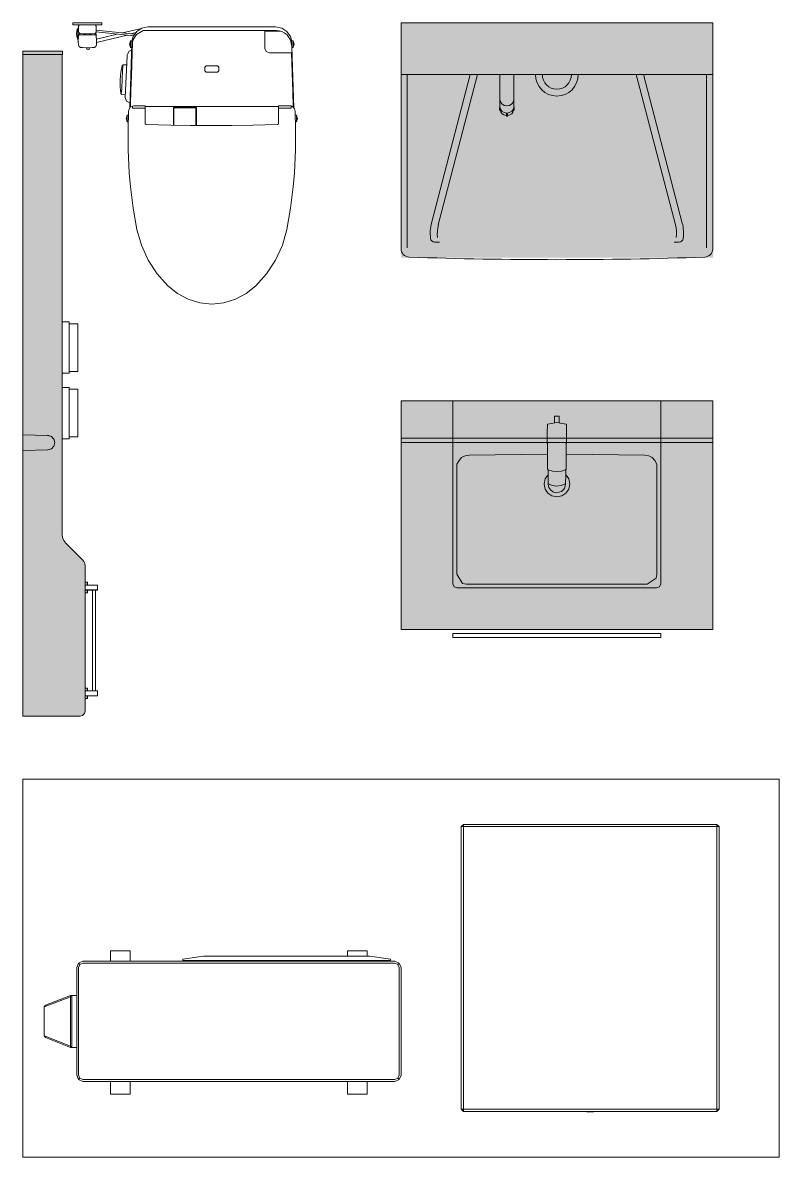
# Model space of a CAD drawing. Units: millimetres at full size, sheet at 1:100. Extents: x -361910 to 68111, y -79207 to 22945.
# Drawn here: x 14427 to 16247, y -26801 to -24071 of the extents above; entities that cross this region are included whole.
import ezdxf

# ---------------------------------------------------------------- set-up
doc = ezdxf.new("R2010")
doc.units = ezdxf.units.MM
doc.header["$LTSCALE"] = 100
doc.layers.add('0-D_寸法', color=4, linetype='Continuous', lineweight=9)
doc.layers.add('8-5_設備・家電', color=254, linetype='Continuous')

msp = doc.modelspace()

# ---------------------------------------------------------------- linework, layer by layer
at = {"layer": '0-D_寸法'}
for p, q in [((14548.1, -24076.4), (14548.1, -24071.4)), ((14548.1, -24071.4), (14618, -24071.4)), ((14618, -24076.4), (14548.1, -24076.4)), ((14563.3, -24077.3), (14561.8, -24079.4)), ((14563.3, -24077.3), (14564.8, -24076.4)), ((14602.8, -24077.3), (14601.3, -24076.4)), ((14602.8, -24077.3), (14604.3, -24079.4)), ((14618, -24071.4), (14618, -24076.4)), ((15337.4, -24615.3), (15337.4, -24071.4)), ((15337.4, -24071.4), (16087.4, -24071.4)), ((16087.4, -24615.3), (16087.4, -24071.4)), ((14561.8, -24083.7), (14558.7, -24087.9)), ((14559.1, -24092.4), (14558.8, -24097.4)), ((14558.8, -24097.4), (14559.6, -24104.2)), ((14560.3, -24088.8), (14559.1, -24092.4)), ((14559.6, -24104.2), (14561.3, -24110.1)), ((14561.8, -24086.6), (14560.3, -24088.8)), ((14561.1, -24116.8), (14561.6, -24099.4)), ((14562.6, -24098.4), (14561.6, -24099.4)), ((14561.8, -24079.4), (14561.8, -24094.5)), ((14561.8, -24094.5), (14564.5, -24097.5)), ((14564.1, -24098.4), (14562.6, -24098.4)), ((14564.1, -24098.4), (14565.1, -24099.4)), ((14564.5, -24097.5), (14583.1, -24098.4)), ((14565.1, -24100.4), (14565.1, -24099.4)), ((14601, -24100.4), (14565.1, -24100.4)), ((14574, -24098.4), (14573, -24100.4)), ((14573.4, -24100.4), (14574.3, -24098.7)), ((14574, -24098.4), (14578.9, -24098.4)), ((14574.3, -24098.7), (14578.9, -24098.7)), ((14578.9, -24098.4), (14579, -24100.4)), ((14601.6, -24097.5), (14583.1, -24098.4)), ((14587.2, -24098.4), (14587.1, -24100.4)), ((14592.1, -24098.4), (14587.2, -24098.4)), ((14587.2, -24098.7), (14591.8, -24098.7)), ((14591.8, -24098.7), (14592.7, -24100.4)), ((14592.1, -24098.4), (14593.1, -24100.4)), ((14601, -24099.4), (14600.9, -24100.4)), ((14601, -24100.4), (14601.9, -24100.5)), ((14603.5, -24101.5), (14601.9, -24100.5)), ((14603.5, -24098.4), (14604.5, -24099.4)), ((14603.5, -24101.5), (14604.6, -24104)), ((14604.3, -24089.3), (14697.2, -24099)), ((14694.4, -24103), (14604.3, -24093.6)), ((14605, -24117.5), (14604.5, -24099.4)), ((14604.8, -24110.7), (14654.7, -24098.9)), ((14678.8, -24101.4), (14604.9, -24118.8)), ((14667.4, -24095.9), (14713.1, -24085)), ((14699.9, -24095.2), (14687.9, -24098)), ((14693.4, -24104.5), (14690.2, -24116.2)), ((14693.1, -24111.9), (14701.5, -24100)), ((14693.4, -24104.5), (14701.8, -24092.5)), ((14717, -24090), (14701.5, -24100)), ((14717, -24090), (15037.7, -24090)), ((14728.8, -24081.5), (15035.9, -24081.5)), ((14804.9, -24090), (14804, -24090)), ((14960.8, -24090), (14959.8, -24090)), ((15010.2, -24091.9), (15009.9, -24092)), ((15009.9, -24092), (15009.9, -24133.3)), ((15010.2, -24091.9), (15047.1, -24091.9)), ((15035.9, -24081.5), (15050.8, -24084.5)), ((15037.7, -24090), (15044.4, -24091.2)), ((15063.3, -24100.8), (15056.5, -24096.1)), ((15066.1, -24104.4), (15063.3, -24100.8)), ((15071.7, -24112.7), (15066.1, -24104.4)), ((15074, -24113.7), (15071.4, -24104.5)), ((14561.1, -24116.8), (14561.1, -24117.9)), ((14561.1, -24117.9), (14561.5, -24125)), ((14561.5, -24125), (14562.9, -24128.7)), ((14566.1, -24130.9), (14562.9, -24128.7)), ((14566.1, -24130.9), (14567.4, -24131.1)), ((14567.4, -24131.1), (14569.1, -24131.3)), ((14571.9, -24131.3), (14569.1, -24131.3)), ((14571.9, -24131.3), (14583.1, -24131.7)), ((14580.1, -24131.6), (14580.1, -24131.9)), ((14580.1, -24131.9), (14581.4, -24135)), ((14594.2, -24131.3), (14583.1, -24131.7)), ((14589, -24131.9), (14587.7, -24135)), ((14589, -24131.9), (14589, -24131.5)), ((14594.2, -24131.3), (14597, -24131.3)), ((14597, -24131.3), (14598.7, -24131.1)), ((14600, -24130.9), (14598.7, -24131.1)), ((14605, -24117.5), (14604.6, -24125)), ((14689.9, -24120.8), (14684.8, -24276.4)), ((14690.2, -24115), (14686.8, -24115)), ((14691.4, -24119.3), (14688.9, -24199.6)), ((14690.2, -24115), (14689.9, -24120.8)), ((14691.4, -24119.3), (14693.1, -24111.9)), ((15071.7, -24112.7), (15075.2, -24128.8)), ((15074.9, -24120.8), (15074, -24113.7)), ((15074.2, -24115), (15078, -24115)), ((15074.9, -24120.8), (15075.2, -24128.8)), ((15075.1, -24128.5), (15080, -24276.8)), ((15075.2, -24131), (15078, -24131)), ((15078, -24115), (15078, -24131)), ((15080.4, -24123), (15078, -24115)), ((15078, -24131), (15080.4, -24123)), ((14427.4, -24139.8), (14523.4, -24139.8)), ((14427.4, -24139.8), (14427.4, -25739.8)), ((14427.4, -24148.3), (14523.4, -24148.3)), ((14522.4, -25302.3), (14522.4, -24148.3)), ((14523.4, -24148.3), (14523.4, -24139.8)), ((14581.4, -24135), (14587.7, -24135)), ((14582.3, -24135), (14584.5, -24136.3)), ((14584.5, -24136.3), (14586.8, -24135)), ((14678.8, -24150.9), (14673.5, -24251.4)), ((14678.8, -24150.9), (14679, -24148.5)), ((14679, -24148.5), (14679.3, -24147)), ((14683.2, -24140.3), (14679.3, -24147)), ((14689.3, -24137.4), (14683.2, -24140.3)), ((15020.9, -24144.3), (15075.7, -24144.3)), ((15077.2, -24238.1), (15074.1, -24144.3)), ((14666.7, -24175), (14663.7, -24190.7)), ((14667.6, -24187.6), (14665.6, -24229.1)), ((14666.7, -24175), (14668.2, -24173.8)), ((14668, -24176.3), (14667.6, -24187.6)), ((14668.3, -24172.7), (14668, -24176.3)), ((14668.3, -24172.7), (14677.6, -24172.7)), ((14868.5, -24175.6), (14865.5, -24178.6)), ((14865.5, -24178.6), (14865.5, -24187.5)), ((14865.5, -24187.5), (14868.5, -24190.5)), ((14896.2, -24175.6), (14868.5, -24175.6)), ((14899.2, -24178.6), (14896.2, -24175.6)), ((14896.2, -24190.5), (14899.2, -24187.5)), ((14899.2, -24187.5), (14899.2, -24178.6)), ((14688.8, -24199.6), (14687.7, -24234.6)), ((14868.5, -24190.5), (14896.2, -24190.5)), ((15337.4, -24196.4), (16087.4, -24196.4)), ((15352.2, -24196.4), (15352.2, -24613.3)), ((15504.1, -24196.4), (15410.8, -24553.7)), ((15521.7, -24196.4), (15427.2, -24558)), ((15575.1, -24273.9), (15575.1, -24196.4)), ((15609.1, -24273.9), (15609.1, -24196.4)), ((15903.1, -24196.4), (15997.5, -24558)), ((15920.7, -24196.4), (16014, -24553.7)), ((16072.5, -24196.4), (16072.5, -24613.3)), ((14664.9, -24239.7), (14665.6, -24229.1)), ((14687.7, -24234.6), (14686.5, -24269.7)), ((15077.2, -24238.1), (15078.3, -24275)), ((14673.5, -24251.4), (14676.7, -24260.2)), ((14676.7, -24260.2), (14685.2, -24264)), ((14686.4, -24274.7), (14686.5, -24269.7)), ((15575.1, -24255.9), (15576.4, -24261.8)), ((15576.4, -24261.8), (15580.1, -24266.9)), ((15580.1, -24266.9), (15585.6, -24270.3)), ((15598.6, -24270.3), (15604.1, -24266.9)), ((15604.1, -24266.9), (15607.8, -24261.8)), ((15607.8, -24261.8), (15609.1, -24255.9)), ((14678.8, -24293.7), (14681.7, -24293.7)), ((14678.8, -24293.7), (14678.8, -24309.7)), ((14681.9, -24287.9), (14681.1, -24324.6)), ((14682.2, -24283.3), (14681.9, -24286.8)), ((14681.9, -24286.8), (14681.9, -24287.9)), ((14682.5, -24282), (14682.2, -24283.3)), ((14691.9, -24276.7), (14691.9, -24272.1)), ((14691.9, -24276.7), (14722.2, -24276.7)), ((14693.7, -24271.2), (14722.3, -24271.1)), ((14722.2, -24271.1), (14722.2, -24314.8)), ((14722.3, -24273.2), (15042.5, -24273.2)), ((14845.2, -24275.7), (14789.8, -24275.7)), ((14789.8, -24275.7), (14789.8, -24317.8)), ((14844.2, -24318.5), (14844.2, -24276)), ((14845.2, -24318.5), (14845.2, -24275.7)), ((15072.9, -24271.2), (15042.5, -24271.1)), ((15072.9, -24271.2), (15072.9, -24276.8)), ((15081.3, -24278.6), (15082.3, -24282.1)), ((15083.7, -24324.6), (15082.9, -24287.9)), ((15085.9, -24293.7), (15085.9, -24309.7)), ((15574.6, -24281), (15574.6, -24275.9)), ((15575.1, -24273.9), (15576.4, -24279.6)), ((15576.4, -24279.6), (15580.1, -24284.4)), ((15576.6, -24281.5), (15576.6, -24280)), ((15576.6, -24281.5), (15577.6, -24286.3)), ((15576.7, -24282.9), (15576.9, -24284.2)), ((15577.6, -24286.3), (15580.5, -24290.4)), ((15580.1, -24284.4), (15585.6, -24287.6)), ((15580.5, -24290.4), (15584.9, -24293.4)), ((15584.9, -24293.4), (15590.2, -24294.8)), ((15585.6, -24270.3), (15592.1, -24271.4)), ((15585.6, -24287.6), (15592.1, -24288.7)), ((15590.9, -24295.2), (15590.9, -24290.3)), ((15592.1, -24271.4), (15598.6, -24270.3)), ((15592.1, -24288.7), (15598.6, -24287.6)), ((15593.3, -24295.2), (15593.3, -24290.3)), ((15594, -24294.8), (15599.3, -24293.4)), ((15598.6, -24287.6), (15604.1, -24284.4)), ((15599.3, -24293.4), (15603.7, -24290.4)), ((15603.7, -24290.4), (15606.6, -24286.3)), ((15604.1, -24284.4), (15607.8, -24279.6)), ((15606.6, -24286.3), (15607.6, -24281.5)), ((15607.5, -24282.9), (15607.3, -24284.2)), ((15607.6, -24281.5), (15607.6, -24280)), ((15607.8, -24279.6), (15609.1, -24273.9)), ((15609.6, -24281), (15609.6, -24275.9)), ((14681.4, -24309.7), (14678.8, -24309.7)), ((14724.2, -24316.5), (14722.2, -24314.8)), ((15083.4, -24309.7), (15085.9, -24309.7)), ((15085.9, -24309.7), (15088.4, -24301.7)), ((15083.7, -24377), (15083.7, -24324.6)), ((15081.6, -24432.4), (15083.7, -24377)), ((15078.3, -24466.6), (15081.6, -24432.4)), ((15071.9, -24518), (15078.3, -24466.6)), ((15062.8, -24569), (15071.9, -24518)), ((14701.9, -24569), (14712.8, -24606.9)), ((14712.8, -24606.9), (14729.1, -24642.6)), ((15418, -24599.1), (15430.4, -24599.4)), ((15994.4, -24599.4), (16006.8, -24599.1)), ((14729.1, -24642.6), (14750.6, -24675.4)), ((14750.6, -24675.4), (14776.9, -24704.9)), ((14538.9, -24791.3), (14522.4, -24791.3)), ((14538.9, -24791.3), (14538.9, -24914.3)), ((14560.1, -24795.8), (14538.9, -24795.8)), ((14538.9, -24796.1), (14539.4, -24796.1)), ((14560.1, -24910.8), (14560.1, -24795.8)), ((14522.4, -24914.3), (14538.9, -24914.3)), ((14538.9, -24910.8), (14560.1, -24910.8)), ((14538.9, -24949.3), (14522.4, -24949.3)), ((14538.9, -24949.3), (14538.9, -25072.3)), ((14560.1, -24952.8), (14538.9, -24952.8)), ((14538.9, -24954.1), (14539.4, -24954.1)), ((14539.4, -24954.1), (14539.4, -25067.5)), ((14560.1, -25067.8), (14560.1, -24952.8)), ((15962.4, -25421.4), (15962.4, -24981.4)), ((15706.9, -25018.4), (15707.4, -25017.9)), ((15706.9, -25034.5), (15706.9, -25018.4)), ((15717.4, -25017.9), (15707.4, -25017.9)), ((15717.9, -25018.4), (15717.4, -25017.9)), ((15717.9, -25034.5), (15717.9, -25018.4)), ((15689.4, -25056.4), (15689.5, -25038.2)), ((15689.4, -25083.4), (15689.4, -25056.4)), ((15735.4, -25083.4), (15735.4, -25056.4)), ((14427.4, -25062.8), (14487.4, -25064.3)), ((14487.8, -25064.3), (14487.4, -25064.3)), ((14487.8, -25064.3), (14487.4, -25064.3)), ((14496.4, -25066.8), (14487.4, -25064.3)), ((14496.4, -25066.8), (14487.6, -25064.2)), ((14496.1, -25066.6), (14502.6, -25073.1)), ((14522.4, -25072.3), (14538.9, -25072.3)), ((14539.4, -25067.5), (14538.9, -25067.5)), ((14538.9, -25067.8), (14560.1, -25067.8)), ((15337.4, -25071.4), (15337.4, -25081.4)), ((15337.4, -25081.4), (15337.4, -25531.4)), ((15689.4, -25083.4), (15689.9, -25084)), ((15689.9, -25084), (15689.8, -25133.2)), ((15734.9, -25084), (15735, -25133.2)), ((14427.4, -25100.7), (14487.8, -25099.3)), ((14487.4, -25099.3), (14496.4, -25096.8)), ((14487.8, -25099.3), (14487.4, -25099.3)), ((14496.4, -25096.8), (14487.6, -25099.3)), ((14502.6, -25090.4), (14496.4, -25096.8)), ((15483.1, -25117.8), (15491.5, -25113.4)), ((15491.5, -25113.4), (15501.3, -25111.9)), ((15501.3, -25111.9), (15689.8, -25109.9)), ((15734.9, -25109.9), (15923.4, -25111.9)), ((15923.4, -25111.9), (15933.2, -25113.4)), ((15933.2, -25113.4), (15941.7, -25117.8)), ((15477.1, -25124.8), (15471.8, -25133.8)), ((15471.8, -25133.8), (15471.8, -25398.6)), ((15477.1, -25124.8), (15483.1, -25117.8)), ((15689.8, -25133.2), (15689.9, -25144.2)), ((15735, -25133.2), (15734.9, -25144.2)), ((15941.7, -25117.8), (15947.7, -25124.8)), ((15947.7, -25124.8), (15953, -25133.8)), ((15953, -25398.6), (15953, -25133.8)), ((15683.8, -25169.3), (15681.4, -25181.4)), ((15689.6, -25160.8), (15683.8, -25169.3)), ((15689.6, -25160.8), (15691.2, -25159.7)), ((15690, -25145), (15689.9, -25144.2)), ((15690.5, -25146.3), (15690, -25145)), ((15690.5, -25146.3), (15691.3, -25147)), ((15691.2, -25161.6), (15691.2, -25146.9)), ((15691.4, -25178.7), (15691.2, -25161.6)), ((15691.3, -25147), (15701.5, -25150.3)), ((15701.5, -25150.3), (15712.4, -25151.4)), ((15712.4, -25151.4), (15723.3, -25150.3)), ((15733.5, -25147), (15723.3, -25150.3)), ((15733.4, -25178.4), (15733.6, -25161.6)), ((15734.1, -25146.6), (15733.5, -25147)), ((15733.6, -25146.9), (15733.6, -25161.6)), ((15735.1, -25160.1), (15733.6, -25159)), ((15734.5, -25146), (15734.1, -25146.6)), ((15734.5, -25146), (15734.9, -25144.2)), ((15735.1, -25160.1), (15740.9, -25169.1)), ((15740.9, -25169.1), (15743.4, -25181.4)), ((15691.4, -25178.7), (15691.8, -25180.1)), ((15691.7, -25179.8), (15691.4, -25181.4)), ((15691.4, -25181.4), (15693, -25189.6)), ((15692.6, -25180.8), (15691.8, -25180.1)), ((15696.9, -25183.2), (15692.6, -25180.8)), ((15693, -25189.6), (15697.5, -25196.3)), ((15701.6, -25184.9), (15696.9, -25183.2)), ((15706.9, -25186), (15701.6, -25184.9)), ((15712.4, -25186.4), (15706.9, -25186)), ((15712.4, -25186.4), (15722.7, -25185)), ((15722.7, -25185), (15732.2, -25180.8)), ((15732.5, -25180.6), (15732.2, -25180.8)), ((15733.1, -25179.9), (15732.5, -25180.6)), ((15733.4, -25178.4), (15733.1, -25179.9)), ((15740.9, -25193.5), (15734.3, -25203.4)), ((15740.9, -25193.5), (15743.4, -25181.4)), ((15712.4, -25202.4), (15723.2, -25199.5)), ((14522.4, -25302.3), (14523.4, -25310.1)), ((14523.4, -25310.1), (14526.4, -25317.3)), ((14526.4, -25317.3), (14531.2, -25323.6)), ((14531.2, -25323.6), (14571.5, -25363.9)), ((14571.5, -25363.9), (14574.7, -25368.1)), ((14574.7, -25368.1), (14576.7, -25372.9)), ((14576.7, -25372.9), (14577.4, -25378.1)), ((14577.4, -25378.1), (14577.4, -25727.8)), ((15471.8, -25398.6), (15485.7, -25420.4)), ((15951.3, -25408.1), (15929.5, -25422.1)), ((15951.3, -25408.1), (15953, -25398.6)), ((14582.5, -25417.8), (14577.4, -25417.8)), ((14577.4, -25424.6), (14607.1, -25424.6)), ((14577.7, -25424.6), (14577.4, -25424.9)), ((14607.4, -25424.9), (14577.4, -25424.9)), ((14577.4, -25436.2), (14607.4, -25436.2)), ((14577.4, -25436.2), (14577.7, -25436.5)), ((14607.1, -25436.5), (14577.4, -25436.5)), ((14582.5, -25443.3), (14577.4, -25443.3)), ((14577.7, -25424.6), (14577.7, -25436.5)), ((14582.5, -25424.6), (14582.5, -25417.8)), ((14583.4, -25418.6), (14582.5, -25417.8)), ((14582.5, -25424.6), (14583.4, -25423.8)), ((14582.5, -25443.3), (14582.5, -25436.5)), ((14582.5, -25436.5), (14583.4, -25437.4)), ((14583.4, -25442.5), (14582.5, -25443.3)), ((14583.4, -25418.6), (14583.4, -25424.6)), ((14583.4, -25436.5), (14583.4, -25442.5)), ((14595.5, -25436.5), (14595.5, -25679.1)), ((14602.7, -25679.1), (14602.7, -25436.5)), ((14607.1, -25436.5), (14607.1, -25424.6)), ((14607.4, -25424.9), (14607.1, -25424.6)), ((14607.1, -25436.5), (14607.4, -25436.2)), ((14607.4, -25424.9), (14607.4, -25436.2)), ((15472.4, -25431.4), (15952.4, -25431.4)), ((15485.7, -25420.4), (15495.3, -25422.1)), ((15495.3, -25422.1), (15929.5, -25422.1)), ((14582.5, -25672.2), (14577.4, -25672.2)), ((14577.4, -25679.1), (14607.1, -25679.1)), ((14577.7, -25679.1), (14577.4, -25679.4)), ((14607.4, -25679.4), (14577.4, -25679.4)), ((14577.7, -25679.1), (14577.7, -25691)), ((14582.5, -25679.1), (14582.5, -25672.2)), ((14583.4, -25673.1), (14582.5, -25672.2)), ((14582.5, -25679.1), (14583.4, -25678.2)), ((14583.4, -25673.1), (14583.4, -25679.1)), ((14607.1, -25691), (14607.1, -25679.1)), ((14607.4, -25679.4), (14607.1, -25679.1)), ((14607.4, -25679.4), (14607.4, -25690.7)), ((14577.4, -25690.7), (14607.4, -25690.7)), ((14577.4, -25690.7), (14577.7, -25691)), ((14607.1, -25691), (14577.4, -25691)), ((14582.5, -25697.8), (14577.4, -25697.8)), ((14582.5, -25697.8), (14582.5, -25691)), ((14582.5, -25691), (14583.4, -25691.8)), ((14583.4, -25696.9), (14582.5, -25697.8)), ((14583.4, -25691), (14583.4, -25696.9)), ((14607.1, -25691), (14607.4, -25690.7)), ((14565.4, -25739.8), (14427.4, -25739.8)), ((14571.4, -25738.2), (14565.4, -25739.8)), ((14575.8, -25733.8), (14571.4, -25738.2)), ((14577.4, -25727.8), (14575.8, -25733.8)), ((15482.4, -26685.8), (15482.4, -26005.8)), ((15487.4, -26000.8), (16097.4, -26000.8)), ((16102.4, -26005.8), (16102.4, -26685.8)), ((14685.9, -26329.8), (14685.9, -26304.8)), ((15255.9, -26317.8), (15255.9, -26304.8)), ((14561.8, -26334.2), (14564.9, -26337.3)), ((14812.5, -26327.8), (14812.5, -26329.8)), ((15312.5, -26324.3), (15262.5, -26317.8)), ((15312.5, -26327.8), (15312.5, -26324.3)), ((15333, -26334.2), (15329.9, -26337.3)), ((14542.4, -26414.9), (14481.7, -26438.4)), ((14482.2, -26435.1), (14542.4, -26411.8)), ((14545.4, -26411.8), (14542.4, -26414.8)), ((14542.4, -26533.8), (14542.4, -26414.8)), ((14557.4, -26411.8), (14545.4, -26411.8)), ((14482.2, -26435.1), (14479.4, -26439.1)), ((14479.4, -26439.1), (14479.4, -26509.4)), ((14479.4, -26509.4), (14482.2, -26513.5)), ((14481.7, -26510.2), (14542.4, -26533.6)), ((14542.4, -26536.8), (14482.2, -26513.5)), ((14542.4, -26533.8), (14542.4, -26536.8)), ((14542.4, -26533.8), (14545.4, -26536.8)), ((14545.4, -26536.8), (14542.4, -26536.8)), ((14561.8, -26614.4), (14564.9, -26611.3)), ((15333, -26614.4), (15329.9, -26611.3)), ((16097.4, -26690.8), (15487.4, -26690.8))]:
    msp.add_line(p, q, dxfattribs=at)
for points in [[(14558.7, -24087.9), (14557.5, -24091.9), (14557.2, -24097.4), (14557.9, -24104.5), (14559.7, -24111.9), (14561.2, -24114.9)], [(14565.1, -24100.4), (14564.2, -24100.5), (14562.6, -24101.5), (14561.5, -24104)], [(14603.5, -24098.4), (14602, -24098.4), (14601, -24099.4)], [(14604.3, -24079.4), (14604.3, -24094.5), (14601.6, -24097.5)], [(14701.8, -24092.5), (14714, -24084.5), (14728.8, -24081.5)], [(15056.5, -24096.1), (15051.1, -24092.8), (15044.4, -24091.2)], [(15050.8, -24084.5), (15063, -24092.5), (15071.4, -24104.5)], [(14600, -24130.9), (14603.2, -24128.7), (14604.6, -24125)], [(14686.8, -24115), (14684.3, -24123), (14686.8, -24131)], [(14686.8, -24115), (14686.8, -24131), (14689.5, -24131)], [(15009.9, -24133.3), (15013.1, -24141.1), (15020.9, -24144.3)], [(14663.7, -24190.7), (14662, -24208.1), (14661.9, -24225.6), (14663.4, -24241.4)], [(14663.4, -24241.4), (14665, -24243.8), (14673.9, -24243.2)], [(14678.8, -24293.7), (14676.3, -24301.7), (14678.8, -24309.7)], [(14693.7, -24271.2), (14685.2, -24275.2), (14682.5, -24282)], [(15042.5, -24271.1), (15042.5, -24314.8), (15040.6, -24316.5), (14981.2, -24317.7), (14930.3, -24318.5), (14882.4, -24318.7), (14831.4, -24318.4), (14783.6, -24317.7), (14724.2, -24316.5)], [(14790.8, -24317.8), (14790.8, -24276), (14844.2, -24276)], [(15072.9, -24276.8), (15071.8, -24276.7), (15042.5, -24276.7)], [(15081.3, -24278.6), (15079.1, -24275.5), (15076, -24273.4), (15072.9, -24272.8)], [(15082.9, -24287.9), (15082.9, -24286.8), (15082.6, -24283.4), (15082.3, -24282.1)], [(15088.4, -24301.7), (15085.9, -24293.7), (15083, -24293.7)], [(14681.1, -24324.6), (14681.1, -24377), (14683.2, -24433)], [(14683.2, -24433), (14686.5, -24466.6), (14692.9, -24518), (14701.9, -24569)], [(14776.9, -24704.9), (14799.8, -24723.1), (14825.5, -24736.7), (14853.3, -24745.2), (14882.4, -24748.5), (14911.5, -24745.2), (14939.3, -24736.7), (14965, -24723.1), (14987.9, -24704.9), (15014.2, -24675.4), (15035.7, -24642.6), (15052, -24606.9), (15062.8, -24569)], [(14539.4, -24796.1), (14539.4, -24909.5), (14538.9, -24909.5)], [(15962.4, -24981.4), (15462.4, -24981.4), (15462.4, -25421.4)], [(15689.5, -25038.2), (15690.2, -25037.3), (15712.4, -25033.6), (15734.6, -25037.3), (15735.3, -25038.2), (15735.4, -25056.4)], [(14502.5, -25073), (14504.9, -25081.8), (14502.5, -25090.5)], [(15337.4, -25081.4), (16087.4, -25081.4), (16087.4, -25071.4)], [(15337.4, -25531.4), (16087.4, -25531.4), (16087.4, -25081.4)], [(15734.9, -25084), (15735.4, -25083.4), (15735.1, -25083.5)], [(15681.4, -25181.4), (15683.8, -25193.5), (15690.5, -25203.4), (15700.3, -25210), (15712.4, -25212.4)], [(15697.5, -25196.3), (15704.2, -25200.8), (15712.4, -25202.4)], [(15733, -25180), (15733.4, -25181.8), (15730.6, -25191.9), (15723.2, -25199.5)], [(15712.4, -25212.4), (15724.5, -25210), (15734.3, -25203.4)], [(15462.4, -25421.4), (15465.3, -25428.5), (15472.4, -25431.4)], [(15952.4, -25431.4), (15959.5, -25428.5), (15962.4, -25421.4)], [(14685.9, -26304.8), (14638.9, -26304.8), (14638.9, -26329.8)], [(15255.9, -26304.8), (15208.9, -26304.8), (15208.9, -26317.8)], [(14572.4, -26329.8), (14561.8, -26334.2), (14557.4, -26344.8), (14557.4, -26603.8)], [(15337.4, -26344.8), (15333, -26334.2), (15322.4, -26329.8), (14572.4, -26329.8)], [(15262.5, -26317.8), (14862.5, -26317.8), (14812.5, -26324.3), (14812.5, -26327.8)], [(15312.5, -26329.8), (15312.5, -26327.8), (14812.5, -26327.8)], [(15322.4, -26618.8), (15333, -26614.4), (15337.4, -26603.8), (15337.4, -26344.8)], [(14542.4, -26411.8), (14545.4, -26411.8), (14545.4, -26536.8), (14557.4, -26536.8)], [(14557.4, -26603.8), (14561.8, -26614.4), (14572.4, -26618.8), (15322.4, -26618.8)], [(14638.9, -26618.8), (14638.9, -26649.8), (14685.9, -26649.8), (14685.9, -26618.8)], [(15208.9, -26618.8), (15208.9, -26649.8), (15255.9, -26649.8), (15255.9, -26618.8)], [(15759.2, -26690.8), (15760.4, -26691.1), (15824.4, -26691.1), (15825.6, -26690.8)], [(15784.4, -26691.1), (15784.4, -26692.1), (15786.7, -26692.1)], [(15786.7, -26691.1), (15786.7, -26692.1), (15792.4, -26692.1)], [(15792.4, -26691.1), (15792.4, -26692.1), (15798, -26692.1)], [(15798, -26691.1), (15798, -26692.1), (15800.4, -26692.1), (15800.4, -26691.1)]]:
    msp.add_lwpolyline(points, dxfattribs=at)
for points in [[(15337.4, -25071.4), (16087.4, -25071.4), (16087.4, -24981.4), (15337.4, -24981.4)], [(15462.4, -25550.9), (15962.4, -25550.9), (15962.4, -25540.9), (15462.4, -25540.9)], [(14427.4, -25891.4), (14427.4, -26801.4), (16247.4, -26801.4), (16247.4, -25891.4)], [(15482.4, -26005.8), (15487.4, -26005.8), (15487.4, -26000.8)], [(15487.4, -26685.8), (16097.4, -26685.8), (16097.4, -26005.8), (15487.4, -26005.8)], [(16097.4, -26000.8), (16097.4, -26005.8), (16102.4, -26005.8)], [(15322.4, -26614.4), (15329.9, -26611.3), (15333, -26603.8), (15333, -26344.8), (15329.9, -26337.3), (15322.4, -26334.2), (14572.4, -26334.2), (14564.9, -26337.3), (14561.8, -26344.8), (14561.8, -26603.8), (14564.9, -26611.3), (14572.4, -26614.4)], [(15487.4, -26690.8), (15487.4, -26685.8), (15482.4, -26685.8)], [(16102.4, -26685.8), (16097.4, -26685.8), (16097.4, -26690.8)]]:
    msp.add_lwpolyline(points, close=True, dxfattribs=at)
at = {"layer": '0-D_寸法', "color": 7, "lineweight": 18}
msp.add_lwpolyline([(14427.4, -25891.4), (14427.4, -26801.4), (16247.4, -26801.4), (16247.4, -25891.4)], close=True, dxfattribs=at)
at = {"layer": '0-D_寸法'}
for centre, radius, start, end in [((15712.4, -24196.4), 51.5, 180, 0), ((15712.4, -24196.4), 35, 180, 0), ((15575.6, -24275.9), 1, 116.831, 180), ((15575.6, -24281), 1, 180, 272.4965), ((15575.7, -24283), 1, 6.6994, 92.4965), ((15590.1, -24295.8), 1, 24.3971, 83.9627), ((15592.1, -24290.3), 1.2, 0, 180), ((15592.1, -24294.9), 1.2, 204.3971, 335.6029), ((15594.1, -24295.8), 1, 96.0373, 155.6029), ((15608.5, -24283), 1, 90, 173.292), ((15608.6, -24281), 1.01, 265.3417, 359.8663), ((15608.6, -24275.9), 1, 0, 63.169), ((15507.7, -24578.4), 100, 165.6697, 186.7985), ((15507.7, -24578.4), 83, 165.6697, 186.7985), ((15917.1, -24578.4), 83, 353.2015, 14.3303), ((15917.1, -24578.4), 100, 353.2015, 14.3303), ((15418.3, -24589.1), 10, 186.7985, 268.3067), ((16006.5, -24589.1), 10, 271.6933, 353.2015), ((15357.4, -24615.3), 20, 180, 267.9845), ((16067.4, -24615.3), 20, 272.0155, 0), ((15712.4, -14412.9), 10228.7, 268.00714, 271.99286)]:
    msp.add_arc(centre, radius, start, end, dxfattribs=at)
at = {"layer": '8-5_設備・家電'}
for points in [[(15337.4, -24071.4), (15337.4, -24636.9), (16088.4, -24071.4), (16088.4, -24636.9)], [(14523.4, -24139.8), (14427.4, -24139.8), (14523.4, -25739.8), (14427.4, -25739.8)], [(15337.4, -24981.4), (15337.4, -25531.4), (16087.4, -24981.4), (16087.4, -25531.4)], [(14523.4, -25739.8), (14526.4, -25317.3), (14523.4, -25309.9)], [(14523.4, -25739.8), (14531.2, -25323.6), (14526.4, -25317.3)], [(14523.4, -25739.8), (14574.7, -25368.1), (14531.2, -25323.6)], [(14523.4, -25739.8), (14577.4, -25378.1), (14574.7, -25368.1)], [(14523.4, -25739.8), (14577.4, -25727.8), (14577.4, -25378.1)], [(14523.4, -25739.8), (14571.4, -25738.2), (14577.4, -25727.8)], [(14523.4, -25739.8), (14565.4, -25739.8), (14571.4, -25738.2)]]:
    msp.add_solid(points, dxfattribs=at)

doc.saveas('drawing.dxf')
